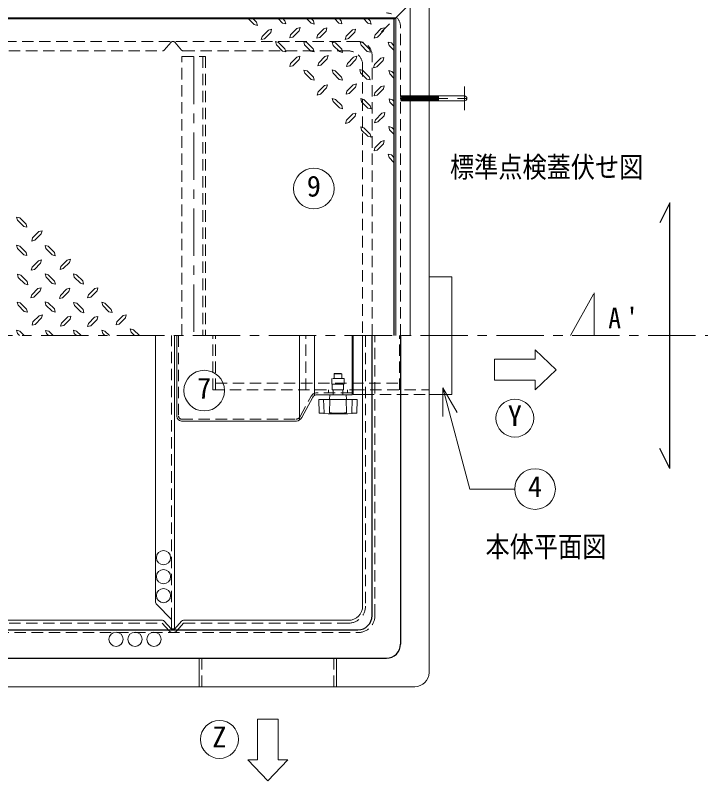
# Model space of a CAD drawing. Units: millimetres at full size, sheet at 1:10; details may follow other scales. Extents: x -2052 to 1998, y -1453 to 1357.
# Drawn here: x -111 to 611, y 88 to 895 of the extents above; entities that cross this region are included whole.
import ezdxf
from ezdxf.enums import TextEntityAlignment as Align

# ---------------------------------------------------------------- set-up
doc = ezdxf.new("R2010")
doc.units = ezdxf.units.MM
doc.header["$LTSCALE"] = 10
doc.linetypes.add('CHAIN1', pattern=[8, 5, -1, 1, -1])
doc.linetypes.add('DASHED1', pattern=[1.8, 1.2, -0.6])
doc.layers.add('0-0____1', color=4, linetype='Continuous', lineweight=9)
doc.styles.add('ＭＳ ゴシック', font='')
doc.styles.get('ＭＳ ゴシック').set_extended_font_data('MS Gothic')

msp = doc.modelspace()

# ---------------------------------------------------------------- linework, layer by layer
at = {"layer": '0-0____1'}
for p, q in [((325.03, 809.99), (325.03, 912.49)), ((134.42, 891.49), (140.76, 885.3)), ((139.4, 891.49), (143.18, 887.71)), ((165.96, 891.49), (170.69, 886.77)), ((195.89, 891.49), (200.61, 886.77)), ((200.82, 891.49), (203.13, 889.18)), ((203.13, 889.18), (203.97, 885.82)), ((225.47, 891.49), (229.91, 886.87)), ((230.22, 891.49), (232.43, 889.29)), ((232.43, 889.29), (233.27, 886.03)), ((255.84, 891.49), (260.57, 886.77)), ((260.67, 891.49), (262.98, 889.18)), ((262.98, 889.18), (263.93, 885.82)), ((290.03, 892.49), (288.03, 890.49)), ((149.06, 872.7), (155.78, 879.42)), ((155.78, 879.42), (159.03, 880.26)), ((159.03, 880.26), (158.19, 876.9)), ((203.97, 885.82), (200.61, 886.77)), ((207.54, 874.17), (214.16, 880.89)), ((233.27, 886.03), (229.91, 886.87)), ((237.57, 872.91), (244.29, 879.63)), ((244.29, 879.63), (247.55, 880.47)), ((247.55, 880.47), (246.71, 877.11)), ((263.93, 885.82), (260.57, 886.77)), ((268.13, 874.27), (274.74, 880.99)), ((274.74, 880.99), (278.1, 881.83)), ((278.1, 881.83), (277.16, 878.47)), ((149.06, 872.7), (148.22, 869.44)), ((151.58, 870.28), (158.19, 876.9)), ((179.09, 874.48), (178.25, 871.23)), ((181.61, 872.07), (178.25, 871.23)), ((181.61, 872.07), (188.12, 878.68)), ((207.54, 874.17), (206.6, 870.91)), ((209.96, 871.75), (206.6, 870.91)), ((209.96, 871.75), (216.57, 878.37)), ((237.57, 872.91), (236.73, 869.65)), ((240.09, 870.49), (246.71, 877.11)), ((268.13, 874.27), (267.18, 871.02)), ((270.54, 871.86), (267.18, 871.02)), ((270.54, 871.86), (277.16, 878.47)), ((151.58, 870.28), (148.22, 869.44)), ((166.49, 866.4), (163.23, 867.24)), ((164.07, 863.88), (163.23, 867.24)), ((164.07, 863.88), (170.69, 857.26)), ((166.49, 866.4), (173.1, 859.68)), ((193.79, 863.98), (192.95, 867.34)), ((196.2, 866.4), (192.95, 867.34)), ((193.79, 863.98), (200.4, 857.37)), ((196.2, 866.4), (202.92, 859.78)), ((226.44, 865.87), (223.08, 866.71)), ((224.03, 863.35), (223.08, 866.71)), ((224.03, 863.35), (230.54, 856.84)), ((226.44, 865.87), (233.06, 859.26)), ((240.09, 870.49), (236.73, 869.65)), ((253.32, 863.56), (252.38, 866.92)), ((255.74, 865.98), (252.38, 866.92)), ((253.32, 863.56), (259.94, 856.95)), ((255.74, 865.98), (262.35, 859.36)), ((285.35, 865.87), (281.99, 866.71)), ((282.93, 863.35), (281.99, 866.71)), ((282.93, 863.35), (288.03, 858.26)), ((285.35, 865.87), (288.03, 862.81)), ((203.76, 856.53), (200.4, 857.37)), ((202.92, 859.78), (203.76, 856.53)), ((233.9, 855.9), (230.54, 856.84)), ((233.06, 859.26), (233.9, 855.9)), ((263.3, 856.11), (259.94, 856.95)), ((262.35, 859.36), (263.3, 856.11)), ((179.09, 844.24), (185.7, 850.96)), ((181.5, 841.83), (188.12, 848.44)), ((185.7, 850.96), (188.96, 851.8)), ((188.96, 851.8), (188.12, 848.44)), ((208.7, 844.98), (215.31, 851.59)), ((211.11, 842.56), (217.73, 849.18)), ((215.31, 851.59), (218.57, 852.54)), ((218.57, 852.54), (217.73, 849.18)), ((238.94, 844.24), (245.55, 850.96)), ((241.46, 841.83), (247.97, 848.44)), ((245.55, 850.96), (248.91, 851.8)), ((248.91, 851.8), (247.97, 848.44)), ((267.5, 843.09), (274.11, 849.7)), ((269.91, 840.67), (276.53, 847.29)), ((274.11, 849.7), (277.37, 850.65)), ((277.37, 850.65), (276.53, 847.29)), ((179.09, 844.24), (178.14, 840.99)), ((181.5, 841.83), (178.14, 840.99)), ((208.7, 844.98), (207.75, 841.62)), ((211.11, 842.56), (207.75, 841.62)), ((238.94, 844.24), (238.1, 840.99)), ((241.46, 841.83), (238.1, 840.99)), ((267.5, 843.09), (266.55, 839.73)), ((269.91, 840.67), (266.55, 839.73)), ((196.41, 836.37), (193.16, 837.31)), ((194, 833.95), (193.16, 837.31)), ((194, 833.95), (200.61, 827.34)), ((196.41, 836.37), (203.13, 829.75)), ((226.23, 836.47), (222.87, 837.42)), ((223.82, 834.06), (222.87, 837.42)), ((223.82, 834.06), (230.43, 827.44)), ((226.23, 836.47), (232.85, 829.86)), ((255.32, 836.89), (252.06, 837.84)), ((252.9, 834.48), (252.06, 837.84)), ((252.9, 834.48), (259.52, 827.86)), ((255.32, 836.89), (262.04, 830.28)), ((285.98, 835.84), (282.62, 836.68)), ((283.56, 833.32), (282.62, 836.68)), ((283.56, 833.32), (288.03, 828.86)), ((285.98, 835.84), (288.03, 833.8)), ((203.97, 826.5), (200.61, 827.34)), ((203.13, 829.75), (203.97, 826.5)), ((233.79, 826.5), (230.43, 827.44)), ((232.85, 829.86), (233.79, 826.5)), ((262.88, 826.92), (259.52, 827.86)), ((262.04, 830.28), (262.88, 826.92)), ((210.48, 811.9), (217.1, 818.52)), ((238.52, 815.16), (237.57, 811.8)), ((238.52, 815.16), (245.13, 821.77)), ((240.93, 812.74), (247.55, 819.36)), ((267.92, 813.27), (274.53, 819.99)), ((270.44, 810.85), (276.95, 817.47)), ((274.53, 819.99), (277.89, 820.83)), ((277.89, 820.83), (276.95, 817.47)), ((208.07, 814.32), (207.12, 810.96)), ((210.48, 811.9), (207.12, 810.96)), ((224.03, 804.03), (223.08, 807.39)), ((226.44, 806.44), (223.08, 807.39)), ((240.93, 812.74), (237.57, 811.8)), ((256.37, 806.34), (253.11, 807.18)), ((253.95, 803.82), (253.11, 807.18)), ((267.92, 813.27), (267.08, 810.01)), ((270.44, 810.85), (267.08, 810.01)), ((283.88, 803.5), (283.04, 806.86)), ((286.4, 806.02), (283.04, 806.86)), ((305.03, 805.83), (305.37, 809.99)), ((305.96, 804.99), (306.37, 809.99)), ((306.96, 804.99), (307.37, 809.99)), ((307.97, 804.99), (308.38, 809.99)), ((308.97, 804.99), (309.38, 809.99)), ((309.97, 804.99), (310.38, 809.99)), ((310.98, 804.99), (311.39, 809.99)), ((311.98, 804.99), (312.39, 809.99)), ((312.98, 804.99), (313.39, 809.99)), ((313.99, 804.99), (314.4, 809.99)), ((314.99, 804.99), (315.4, 809.99)), ((315.99, 804.99), (316.4, 809.99)), ((317, 804.99), (317.41, 809.99)), ((318, 804.99), (318.41, 809.99)), ((319, 804.99), (319.41, 809.99)), ((320.01, 804.99), (320.42, 809.99)), ((321.01, 804.99), (321.42, 809.99)), ((322.01, 804.99), (322.42, 809.99)), ((323.02, 804.99), (323.43, 809.99)), ((324.02, 804.99), (324.43, 809.99)), ((325.02, 804.99), (325.43, 809.99)), ((326.03, 804.99), (326.44, 809.99)), ((327.03, 804.99), (327.44, 809.99)), ((328.03, 804.99), (328.44, 809.99)), ((329.04, 804.99), (329.45, 809.99)), ((330.04, 804.99), (330.45, 809.99)), ((331.04, 804.99), (331.45, 809.99)), ((332.05, 804.99), (332.46, 809.99)), ((333.05, 804.99), (333.46, 809.99)), ((334.05, 804.99), (334.46, 809.99)), ((334.93, 809.99), (334.93, 804.99)), ((224.03, 804.03), (230.54, 797.41)), ((226.44, 806.44), (233.06, 799.83)), ((233.06, 799.83), (233.9, 796.47)), ((253.95, 803.82), (260.57, 797.2)), ((256.37, 806.34), (263.09, 799.62)), ((263.09, 799.62), (263.93, 796.36)), ((283.88, 803.5), (288.03, 799.36)), ((286.4, 806.02), (288.03, 804.4)), ((325.03, 557.49), (325.03, 804.99)), ((233.9, 796.47), (230.54, 797.41)), ((237.99, 784.39), (244.61, 791.01)), ((263.93, 796.36), (260.57, 797.2)), ((268.55, 785.02), (275.16, 791.74)), ((275.16, 791.74), (278.52, 792.58)), ((278.52, 792.58), (277.58, 789.22)), ((237.99, 784.39), (237.05, 781.03)), ((240.41, 781.98), (247.02, 788.59)), ((268.55, 785.02), (267.71, 781.77)), ((271.07, 782.61), (267.71, 781.77)), ((271.07, 782.61), (277.58, 789.22)), ((240.41, 781.98), (237.05, 781.03)), ((256.37, 776.52), (253.01, 777.36)), ((253.95, 774), (253.01, 777.36)), ((256.37, 776.52), (262.98, 769.9)), ((283.46, 774.42), (282.51, 777.78)), ((285.87, 776.94), (282.51, 777.78)), ((283.46, 774.42), (288.03, 769.67)), ((285.87, 776.94), (288.03, 774.79)), ((253.95, 774), (260.57, 767.49)), ((263.93, 766.54), (260.57, 767.49)), ((262.98, 769.9), (263.93, 766.54)), ((267.92, 755.41), (274.53, 762.03)), ((270.44, 753), (276.95, 759.61)), ((274.53, 762.03), (277.89, 762.97)), ((277.89, 762.97), (276.95, 759.61)), ((267.92, 755.41), (267.08, 752.05)), ((270.44, 753), (267.08, 752.05)), ((282.93, 745.33), (281.99, 748.69)), ((285.35, 747.85), (281.99, 748.69)), ((282.93, 745.33), (288.03, 740.04)), ((285.35, 747.85), (288.03, 745.18)), ((-109.88, 682.44), (-106.52, 681.5)), ((-108.93, 679.08), (-109.88, 682.44)), ((-102.32, 672.47), (-108.93, 679.08)), ((-99.9, 674.99), (-106.52, 681.5)), ((-102.32, 672.47), (-98.96, 671.63)), ((-99.9, 674.99), (-98.96, 671.63)), ((-86.36, 667.01), (-92.97, 660.39)), ((-83.94, 664.59), (-90.56, 657.98)), ((-86.36, 667.01), (-83, 667.95)), ((-83.94, 664.59), (-83, 667.95)), ((-109.88, 652.62), (-106.52, 651.78)), ((-109.04, 649.37), (-109.88, 652.62)), ((-102.32, 642.65), (-109.04, 649.37)), ((-99.9, 645.17), (-106.52, 651.78)), ((-79.85, 652.52), (-76.49, 651.57)), ((-79.01, 649.16), (-79.85, 652.52)), ((-72.39, 642.54), (-79.01, 649.16)), ((-69.98, 644.96), (-76.49, 651.57)), ((-102.32, 642.65), (-99.06, 641.81)), ((-99.9, 645.17), (-99.06, 641.81)), ((-86.88, 636.24), (-83.52, 637.19)), ((-84.47, 633.83), (-83.52, 637.19)), ((-72.39, 642.54), (-69.03, 641.6)), ((-69.98, 644.96), (-69.03, 641.6)), ((-56.43, 637.08), (-53.07, 638.03)), ((-54.02, 634.67), (-53.07, 638.03)), ((-86.88, 636.24), (-93.5, 629.63)), ((-84.47, 633.83), (-91.08, 627.21)), ((-56.43, 637.08), (-63.05, 630.47)), ((-108.83, 622.07), (-105.47, 621.12)), ((-107.99, 618.71), (-108.83, 622.07)), ((-98.85, 614.51), (-105.47, 621.12)), ((-79.74, 622.49), (-76.38, 621.54)), ((-78.8, 619.13), (-79.74, 622.49)), ((-69.77, 614.93), (-76.38, 621.54)), ((-49.92, 622.49), (-46.56, 621.65)), ((-49.08, 619.23), (-49.92, 622.49)), ((-39.95, 615.03), (-46.56, 621.65)), ((-101.27, 612.09), (-107.99, 618.71)), ((-98.85, 614.51), (-98.01, 611.15)), ((-72.18, 612.51), (-78.8, 619.13)), ((-69.77, 614.93), (-68.82, 611.57)), ((-42.36, 612.62), (-49.08, 619.23)), ((-39.95, 615.03), (-39.11, 611.67)), ((-101.27, 612.09), (-98.01, 611.15)), ((-87.41, 607.16), (-93.92, 600.54)), ((-87.41, 607.16), (-84.05, 608)), ((-84.89, 604.74), (-84.05, 608)), ((-72.18, 612.51), (-68.82, 611.57)), ((-57.06, 606.42), (-63.68, 599.81)), ((-57.06, 606.42), (-53.7, 607.37)), ((-54.65, 604.01), (-53.7, 607.37)), ((-42.36, 612.62), (-39.11, 611.67)), ((-27.45, 607.16), (-34.07, 600.54)), ((-27.45, 607.16), (-24.09, 608)), ((-25.04, 604.74), (-24.09, 608)), ((-94.86, 597.18), (-93.92, 600.54)), ((-91.5, 598.02), (-94.86, 597.18)), ((-84.89, 604.74), (-91.5, 598.02)), ((-64.52, 596.45), (-63.68, 599.81)), ((-61.26, 597.39), (-64.52, 596.45)), ((-54.65, 604.01), (-61.26, 597.39)), ((-34.91, 597.18), (-34.07, 600.54)), ((-31.65, 598.02), (-34.91, 597.18)), ((-25.04, 604.74), (-31.65, 598.02)), ((-109.25, 592.88), (-105.89, 592.04)), ((-108.3, 589.62), (-109.25, 592.88)), ((-101.69, 583.01), (-108.3, 589.62)), ((-99.27, 585.42), (-105.89, 592.04)), ((-79.85, 593.09), (-76.49, 592.14)), ((-79.01, 589.73), (-79.85, 593.09)), ((-72.39, 583.11), (-79.01, 589.73)), ((-69.98, 585.63), (-76.49, 592.14)), ((-49.71, 592.46), (-46.35, 591.62)), ((-48.87, 589.2), (-49.71, 592.46)), ((-42.15, 582.59), (-48.87, 589.2)), ((-39.74, 585), (-46.35, 591.62)), ((-12.44, 582.59), (-19.05, 589.31)), ((-10.02, 585.11), (-16.64, 591.72)), ((-101.69, 583.01), (-98.33, 582.06)), ((-99.27, 585.42), (-98.33, 582.06)), ((-72.39, 583.11), (-69.03, 582.27)), ((-69.98, 585.63), (-69.03, 582.27)), ((-42.15, 582.59), (-38.9, 581.64)), ((-39.74, 585), (-38.9, 581.64)), ((-12.44, 582.59), (-9.18, 581.75)), ((-10.02, 585.11), (-9.18, 581.75)), ((-86.04, 578.49), (-92.66, 571.88)), ((-83.52, 576.08), (-90.24, 569.36)), ((-86.04, 578.49), (-82.68, 579.33)), ((-83.52, 576.08), (-82.68, 579.33)), ((-55.91, 577.23), (-62.52, 570.62)), ((-53.49, 574.82), (-60.11, 568.1)), ((-55.91, 577.23), (-52.55, 578.07)), ((-53.49, 574.82), (-52.55, 578.07)), ((-27.56, 576.92), (-34.07, 570.3)), ((-27.56, 576.92), (-24.2, 577.76)), ((-25.04, 574.5), (-24.2, 577.76)), ((2.47, 578.7), (-4.14, 572.09)), ((4.99, 576.29), (-1.73, 569.57)), ((2.47, 578.7), (5.83, 579.54)), ((4.99, 576.29), (5.83, 579.54)), ((-93.5, 568.52), (-92.66, 571.88)), ((-90.24, 569.36), (-93.5, 568.52)), ((-4.98, 568.73), (-4.14, 572.09)), ((-1.73, 569.57), (-4.98, 568.73)), ((-109.88, 563.16), (-106.52, 562.22)), ((-108.93, 559.8), (-109.88, 563.16)), ((-106.62, 557.49), (-108.93, 559.8)), ((-101.79, 557.49), (-106.52, 562.22)), ((-79.22, 562.95), (-75.86, 562.11)), ((-78.38, 559.7), (-79.22, 562.95)), ((-76.17, 557.49), (-78.38, 559.7)), ((-71.41, 557.49), (-75.86, 562.11)), ((-49.92, 563.16), (-46.56, 562.22)), ((-49.08, 559.8), (-49.92, 563.16)), ((-46.77, 557.49), (-49.08, 559.8)), ((-41.84, 557.49), (-46.56, 562.22)), ((-11.91, 557.49), (-16.64, 562.22)), ((14.65, 557.49), (10.87, 561.27)), ((19.63, 557.49), (13.29, 563.69)), ((188.33, 468.48), (188.33, 557.49)), ((204.44, 557.49), (204.44, 494.52)), ((394.03, 532.49), (437.03, 532.49)), ((459.03, 521.49), (437.03, 500.49)), ((437.03, 510.49), (437.03, 500.49)), ((245.03, 500.22), (244.03, 500.22)), ((166.03, 153.49), (166.03, 110.49)), ((155.03, 88.49), (134.03, 110.49)), ((144.03, 110.49), (134.03, 110.49))]:
    msp.add_line(p, q, dxfattribs=at)
at = {"layer": '0-0____1', "color": 7, "lineweight": 18}
for p, q in [((290.03, 892.49), (305.03, 907.49)), ((305.03, 907.49), (305.03, 557.49)), ((290.03, 892.49), (-979.97, 892.49)), ((290.03, 892.49), (290.03, 557.49)), ((362.43, 809.99), (305.03, 809.99)), ((362.43, 804.99), (305.03, 804.99)), ((36.53, 277.56), (36.53, 557.49)), ((56.53, 248.49), (56.53, 557.49)), ((59.03, 557.49), (59.03, 472.5)), ((244.03, 557.49), (244.03, 495.22)), ((245.03, 495.49), (245.03, 557.49)), ((255.03, 557.49), (255.03, 272.49)), ((325.03, 557.49), (325.03, 202.49)), ((339.59, 502.33), (339.59, 472.33)), ((339.59, 502.33), (354.59, 476.35)), ((339.59, 502.33), (368.13, 395.8)), ((202.61, 492.61), (190.89, 471.14)), ((206.99, 495.22), (244.03, 495.22)), ((220.03, 490.22), (220.53, 495.22)), ((238.03, 490.22), (237.53, 495.22)), ((255.03, 495.49), (245.03, 495.49)), ((349.03, 495.49), (325.03, 495.49)), ((209.16, 476.15), (208.68, 489.7)), ((248.88, 490.22), (209.17, 490.22)), ((213.9, 490.22), (214.4, 476.22)), ((220.04, 476.22), (220.54, 490.22)), ((238.02, 476.22), (237.52, 490.22)), ((244.15, 490.22), (243.65, 476.22)), ((248.89, 476.15), (249.38, 489.7)), ((209.63, 475.67), (218.79, 475.23)), ((238.79, 475.22), (219.27, 475.22)), ((248.42, 475.67), (239.27, 475.23)), ((64.03, 467.5), (185.14, 467.5)), ((415.37, 395.8), (368.13, 395.8)), ((37.99, 274.03), (53.53, 258.49)), ((53.53, 258.49), (53.53, 248.49)), ((-333.94, 257.49), (43.99, 257.49)), ((53.15, 248.35), (45.87, 256.64)), ((56.91, 248.35), (64.18, 256.64)), ((66.06, 257.49), (240.03, 257.49)), ((56.53, 248.49), (53.53, 248.49)), ((82.53, 187.49), (82.53, 217.49)), ((227.53, 217.49), (227.53, 187.49)), ((-999.97, 187.49), (310.03, 187.49))]:
    msp.add_line(p, q, dxfattribs=at)
at = {"layer": '0-0____1', "color": 5, "lineweight": 25}
for p, q in [((-814.88, 891.49), (288.03, 891.49)), ((288.03, 891.49), (288.03, 557.49)), ((265.03, 262.49), (265.03, 557.49)), ((295.03, 557.49), (295.03, 232.49)), ((579.03, 417.49), (568.53, 438.49)), ((-939.97, 247.49), (250.03, 247.49)), ((-969.97, 217.49), (280.03, 217.49))]:
    msp.add_line(p, q, dxfattribs=at)
at = {"layer": '0-0____1', "linetype": 'DASHED1'}
for p, q in [((275.03, 877.49), (288.03, 890.49)), ((295.03, 557.49), (295.03, 882.49)), ((250.03, 867.49), (-805.03, 867.49)), ((53.15, 866.64), (45.87, 858.35)), ((56.91, 866.64), (64.18, 858.35)), ((-333.94, 857.49), (43.99, 857.49)), ((66.06, 857.49), (240.03, 857.49)), ((86.53, 851.49), (86.53, 557.49)), ((265.03, 557.49), (265.03, 852.49)), ((255.03, 842.49), (255.03, 557.49)), ((305.03, 809.99), (295.03, 809.99)), ((295.03, 806.23), (295.33, 809.99)), ((295.93, 804.99), (296.34, 809.99)), ((296.93, 804.99), (297.34, 809.99)), ((297.94, 804.99), (298.34, 809.99)), ((298.94, 804.99), (299.35, 809.99)), ((299.94, 804.99), (300.35, 809.99)), ((300.94, 804.99), (301.35, 809.99)), ((301.95, 804.99), (302.36, 809.99)), ((302.95, 804.99), (303.36, 809.99)), ((303.95, 804.99), (304.36, 809.99)), ((305.03, 804.99), (295.03, 804.99)), ((304.96, 804.99), (305.03, 805.83)), ((53.53, 258.49), (53.53, 557.49)), ((61.03, 557.49), (61.03, 472.5)), ((97.03, 500.22), (97.03, 557.49)), ((100.03, 500.22), (100.03, 557.49)), ((195.03, 500.22), (195.03, 557.49)), ((294.03, 500.22), (294.03, 557.49)), ((225.03, 517.22), (225.03, 512.22)), ((225.03, 517.22), (233.03, 517.22)), ((235.53, 512.22), (222.53, 512.22)), ((222.53, 512.22), (222.53, 506.22)), ((235.53, 512.22), (235.53, 506.22)), ((97.03, 500.22), (244.03, 500.22)), ((100.03, 507.22), (294.03, 507.22)), ((219.03, 500.22), (219.03, 497.22)), ((222.53, 506.22), (235.53, 506.22)), ((223.03, 506.22), (223.03, 500.22)), ((224.03, 495.22), (224.03, 500.22)), ((234.03, 495.22), (234.03, 500.22)), ((235.03, 506.22), (235.03, 500.22)), ((239.03, 500.22), (239.03, 497.22)), ((245.03, 500.22), (325.03, 500.22)), ((189.14, 472.1), (200.85, 493.57)), ((244.03, 497.22), (206.99, 497.22)), ((255.03, 495.49), (325.03, 495.49)), ((64.03, 469.5), (185.08, 469.5)), ((85.53, 187.49), (85.53, 217.49)), ((224.53, 217.49), (224.53, 187.49))]:
    msp.add_line(p, q, dxfattribs=at)
at = {"layer": '0-0____1', "color": 7, "linetype": 'DASHED1', "lineweight": 18}
for p, q in [((64.53, 851.49), (89.53, 851.49)), ((64.53, 557.49), (64.53, 851.49)), ((89.53, 851.49), (89.53, 557.49)), ((258.03, 557.49), (258.03, 272.49)), ((268.03, 262.49), (268.03, 557.49)), ((-333.71, 254.49), (43.76, 254.49)), ((50.89, 246.37), (43.76, 254.49)), ((59.16, 246.37), (66.29, 254.49)), ((66.29, 254.49), (240.03, 254.49)), ((-939.97, 244.49), (250.03, 244.49))]:
    msp.add_line(p, q, dxfattribs=at)
at = {"layer": '0-0____1', "linetype": 'CHAIN1'}
for p, q in [((77.03, 851.49), (77.03, 557.49)), ((362.43, 819.99), (362.43, 794.99)), ((295.03, 807.49), (374.93, 807.49)), ((474.03, 557.49), (499.03, 602.49)), ((499.03, 557.49), (499.03, 602.49)), ((-1203.97, 557.49), (675.03, 557.49))]:
    msp.add_line(p, q, dxfattribs=at)
at = {"layer": '0-0____1'}
for points in [[(143.18, 887.71), (144.12, 884.35), (140.76, 885.3)], [(170.79, 891.49), (173.1, 889.18), (174.05, 885.93), (170.69, 886.77)], [(179.09, 874.48), (185.7, 881.2), (189.06, 882.04), (188.12, 878.68)], [(214.16, 880.89), (217.41, 881.73), (216.57, 878.37)], [(173.1, 859.68), (174.05, 856.42), (170.69, 857.26)], [(208.07, 814.32), (214.68, 820.93), (217.94, 821.88), (217.1, 818.52)], [(245.13, 821.77), (248.49, 822.61), (247.55, 819.36)], [(244.61, 791.01), (247.97, 791.85), (247.02, 788.59)], [(-90.56, 657.98), (-93.92, 657.14), (-92.97, 660.39)], [(-91.08, 627.21), (-94.44, 626.37), (-93.5, 629.63)], [(-54.02, 634.67), (-60.63, 628.05), (-63.89, 627.11), (-63.05, 630.47)], [(-19.05, 589.31), (-20, 592.56), (-16.64, 591.72)], [(-25.04, 574.5), (-31.65, 567.78), (-35.01, 566.94), (-34.07, 570.3)], [(-60.11, 568.1), (-63.36, 567.26), (-62.52, 570.62)], [(10.87, 561.27), (9.93, 564.63), (13.29, 563.69)], [(-16.74, 557.49), (-19.05, 559.8), (-20, 563.06), (-16.64, 562.22)], [(459.03, 521.49), (437.03, 542.49), (437.03, 532.49)], [(437.03, 510.49), (394.03, 510.49), (394.03, 532.49)], [(144.03, 110.49), (144.03, 153.49), (166.03, 153.49)], [(155.03, 88.49), (176.03, 110.49), (166.03, 110.49)]]:
    msp.add_lwpolyline(points, dxfattribs=at)
at = {"layer": '0-0____1', "color": 5, "lineweight": 25}
msp.add_lwpolyline([(579.03, 417.49), (579.03, 697.49), (568.53, 676.49)], dxfattribs=at)
at = {"layer": '0-0____1', "color": 7, "lineweight": 18}
msp.add_lwpolyline([(349.03, 495.49), (349.03, 619.49), (325.03, 619.49)], dxfattribs=at)
at = {"layer": '0-0____1', "linetype": 'DASHED1'}
msp.add_lwpolyline([(225.03, 517.22), (225.53, 517.72), (232.53, 517.72), (233.03, 517.22), (233.03, 512.22)], dxfattribs=at)
at = {"layer": '0-0____1', "color": 7, "lineweight": 18}
for centre, radius in [((203.62, 712.4), 21.43), ((88, 499.54), 21.43), ((415.53, 470.49), 20), ((436.79, 395.8), 21.43), ((104.03, 131.99), 20)]:
    msp.add_circle(centre, radius, dxfattribs=at)
at = {"layer": '0-0____1'}
for centre in [(45.03, 323.49), (45.03, 303.49), (45.03, 283.49), (-4.97, 237.49), (15.03, 237.49), (35.03, 237.49)]:
    msp.add_circle(centre, 7.5, dxfattribs=at)
at = {"layer": '0-0____1', "linetype": 'DASHED1'}
for centre, radius, start, end in [((280.03, 882.49), 15, 0, 90), ((55.03, 864.99), 2.5, 41.25117, 138.74883), ((250.03, 852.49), 15, 0, 90), ((43.99, 859.99), 2.5, 270, 318.74883), ((66.06, 859.99), 2.5, 221.25117, 270), ((240.03, 842.49), 15, 0, 90), ((206.99, 490.22), 7, 90, 151.38954), ((64.03, 472.5), 3, 180, 270), ((184.75, 474.49), 5, 273.76262, 331.38954)]:
    msp.add_arc(centre, radius, start, end, dxfattribs=at)
at = {"layer": '0-0____1', "color": 7, "lineweight": 18}
for centre, radius, start, end in [((362.43, 807.49), 2.5, 270, 90), ((206.99, 490.22), 5, 90, 151.38954), ((209.17, 489.72), 0.5, 90, 182.04541), ((248.88, 489.72), 0.5, 357.95459, 90), ((211.78, 482.85), 7.13, 248.41749, 291.58251), ((209.66, 476.17), 0.5, 182.04541, 267.23949), ((229.03, 556.77), 81.06, 263.6327, 276.3673), ((246.27, 482.85), 7.13, 248.41749, 291.58251), ((248.39, 476.17), 0.5, 272.76051, 357.95459), ((64.03, 472.5), 5, 180, 270), ((184.75, 474.49), 7, 273.17983, 331.38954), ((219.27, 485.22), 10, 267.23949, 270), ((238.79, 485.22), 10, 270, 272.76051), ((41.53, 277.56), 5, 180, 225), ((240.03, 272.49), 15, 270, 0), ((43.99, 254.99), 2.5, 41.25117, 90), ((66.06, 254.99), 2.5, 90, 138.74883), ((55.03, 249.99), 2.5, 221.25117, 318.74883), ((310.03, 202.49), 15, 270, 0)]:
    msp.add_arc(centre, radius, start, end, dxfattribs=at)
at = {"layer": '0-0____1', "color": 7, "linetype": 'DASHED1', "lineweight": 18}
for centre, radius, start, end in [((240.03, 272.49), 18, 270, 0), ((250.03, 262.49), 18, 270, 0), ((55.03, 249.99), 5.5, 221.25117, 318.74883)]:
    msp.add_arc(centre, radius, start, end, dxfattribs=at)
at = {"layer": '0-0____1', "color": 5, "lineweight": 25}
for centre in [(250.03, 262.49), (280.03, 232.49)]:
    msp.add_arc(centre, 15, 270, 0, dxfattribs=at)

# ---------------------------------------------------------------- texts
at = {"layer": '0-0____1', "color": 7, "style": 'ＭＳ ゴシック', "width": 0.85}
for s, p in [('標準点検蓋伏せ図', (347.09, 717.49)), ('本体平面図', (384.59, 317.49))]:
    msp.add_text(s, height=21.99, dxfattribs=at).set_placement(p, align=Align.BOTTOM_LEFT)
at = {"layer": '0-0____1', "color": 7, "style": 'ＭＳ ゴシック'}
for s, p in [('9', (196.12, 697.4)), ('7', (80.5, 484.54)), ('Y', (408.03, 455.49)), ('4', (429.29, 380.8)), ('Z', (96.53, 116.99))]:
    msp.add_text(s, height=21.99, dxfattribs=at).set_placement(p, align=Align.BOTTOM_LEFT)
at = {"layer": '0-0____1', "color": 7, "insert": (514.03, 564.99), "char_height": 21.99, "attachment_point": 7, "style": 'ＭＳ ゴシック'}
msp.add_mtext("\\T1.36;\\W0.9;A'", dxfattribs=at)

doc.saveas('drawing.dxf')
